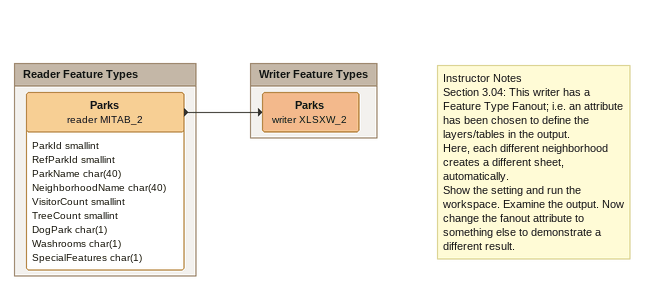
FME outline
Note: Instructor Notes / Section 3.04: This writer has a Feature Type Fanout; i.e. an attribute has been chosen to define the layers/tables in the output. / Here, each different neighborhood creates a different sheet, automatically. / Show the setting and run the workspace. Examine the output. Now change the fanout attribute to something else to demonstrate a different result.

Bookmark: Reader Feature Types
Parks (reader MITAB_2)
    attributes: ParkId smallint, RefParkId smallint, ParkName char(40), NeighborhoodName char(40), VisitorCount smallint, TreeCount smallint, DogPark char(1), Washrooms char(1), SpecialFeatures char(1)
    -> Parks (writer XLSXW_2)

Bookmark: Writer Feature Types
Parks (writer XLSXW_2)
